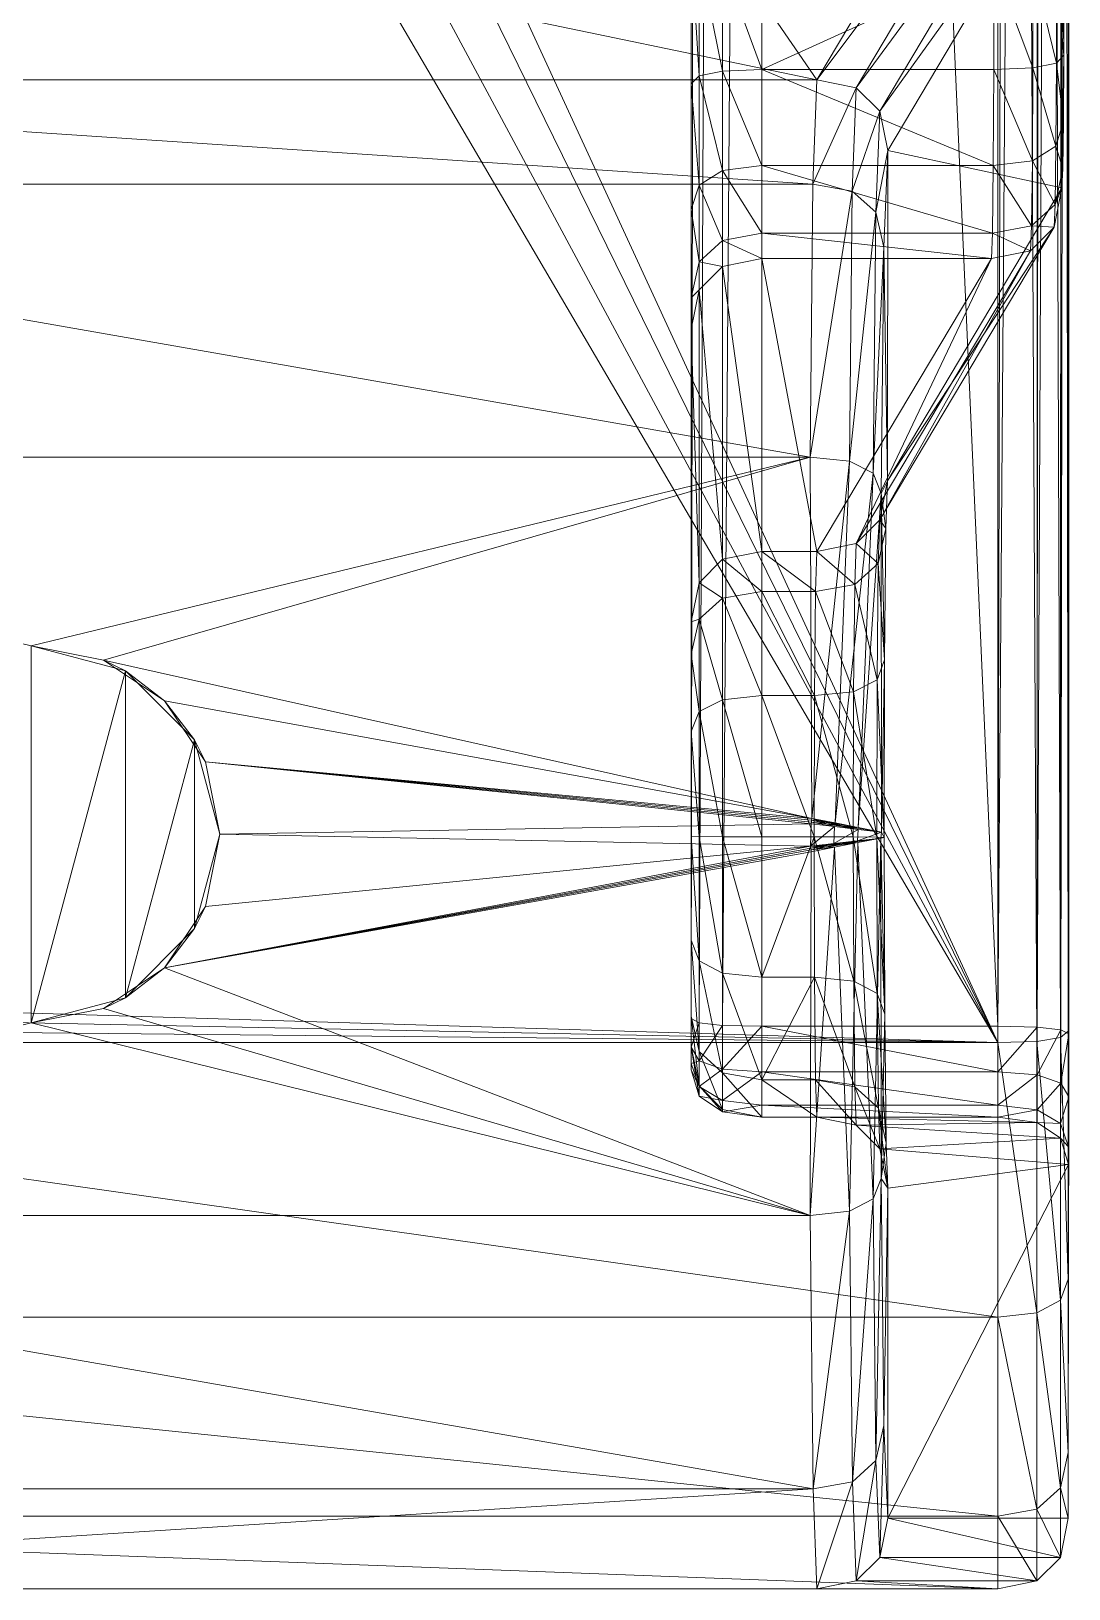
# Model space of a CAD drawing. Header units: metres. Extents: x -565 to 1231, y 366 to 1032.
# Drawn here: x -542.95 to -520.94, y 366.33 to 399.36 of the extents above; entities that cross this region are included whole.
import ezdxf

# ---------------------------------------------------------------- set-up
doc = ezdxf.new("R2010")
doc.units = ezdxf.units.M
doc.layers.add('KOV', color=7, linetype='Continuous', lineweight=13, true_color=0xe3e3e3)

# ---------------------------------------------------------------- blocks, each defined once
blk = doc.blocks.new('KOMPLEXNÍ OBJEKT_0')
at = {"layer": 'KOV'}
for points in [[(12.582, 1555.06, 378.663), (13.428, 1596.528, 378.692), (13.851, 1596.762, 378.707)], [(12.582, 1555.06, 378.663), (13.851, 1596.762, 378.707), (47.56, 1575.56, 379.884)], [(47.961, 1577.06, 379.898), (47.56, 1575.56, 379.884), (13.851, 1596.762, 378.707)], [(12.582, 1555.06, 378.663), (13.005, 1596.294, 378.677), (13.428, 1596.528, 378.692)], [(1, 1592.226, -2.001), (1, 1596.06, 366.67), (1, 1555.06, 366.67)], [(2.539, 1596.06, 372.549), (2.539, 1555.06, 372.549), (1, 1555.06, 366.67)], [(1, 1555.06, 366.67), (1, 1596.06, 366.67), (2.539, 1596.06, 372.549)], [(2.539, 1555.06, 372.549), (2.539, 1596.06, 372.549), (6.76, 1596.06, 376.92)], [(6.76, 1596.06, 376.92), (6.76, 1555.06, 376.92), (2.539, 1555.06, 372.549)], [(12.582, 1596.06, 378.663), (12.582, 1555.06, 378.663), (6.76, 1555.06, 376.92)], [(6.76, 1555.06, 376.92), (6.76, 1596.06, 376.92), (12.582, 1596.06, 378.663)], [(12.582, 1555.06, 378.663), (12.582, 1596.06, 378.663), (13.005, 1596.294, 378.677)], [(1, 1592.226, -2.001), (1, 1558.893, -2.001), (3.121, 1558.976, -9.96)], [(3.121, 1558.976, -9.96), (3.121, 1592.143, -9.96), (1, 1592.226, -2.001)], [(1, 1555.06, 366.67), (1, 1558.893, -2.001), (1, 1592.226, -2.001)], [(8.92, 1592.083, -15.81), (3.121, 1592.143, -9.96), (3.121, 1558.976, -9.96)], [(30.787, 1592.141, -10.121), (25, 1592.082, -15.857), (25, 1559.038, -15.857)], [(25, 1559.038, -15.857), (30.787, 1558.979, -10.121), (30.787, 1592.141, -10.121)], [(32.998, 1592.224, -2.28), (30.787, 1592.141, -10.121), (30.787, 1558.979, -10.121)], [(30.787, 1558.979, -10.121), (32.998, 1558.896, -2.28), (32.998, 1592.224, -2.28)], [(32.998, 1592.224, -2.28), (32.998, 1558.896, -2.28), (39.055, 1588.06, 344.828)], [(3.121, 1558.976, -9.96), (8.92, 1559.037, -15.81), (8.92, 1592.083, -15.81)], [(13, 1575.56, -17.493), (8.92, 1592.083, -15.81), (8.92, 1559.037, -15.81)], [(21, 1575.56, -17.493), (25, 1559.038, -15.857), (25, 1592.082, -15.857)], [(32.998, 1558.896, -2.28), (39.055, 1563.06, 344.828), (39.055, 1588.06, 344.828)], [(13.306, 1574.026, -17.568), (13, 1575.56, -17.493), (8.92, 1559.037, -15.81)], [(12.582, 1555.06, 378.663), (47.56, 1575.56, 379.884), (47.961, 1574.06, 379.898)], [(13.306, 1574.026, -17.568), (13.536, 1573.56, 11.999), (13, 1575.56, 11.999)], [(13, 1575.56, 11.999), (13, 1575.56, -17.493), (13.306, 1574.026, -17.568)], [(20.464, 1573.56, 11.999), (21, 1575.56, 11.999), (13, 1575.56, 11.999)], [(20.464, 1573.56, 11.999), (13, 1575.56, 11.999), (13.536, 1573.56, 11.999)], [(21, 1575.56, 11.999), (20.464, 1573.56, 11.999), (20.694, 1574.026, -17.568)], [(20.694, 1574.026, -17.568), (21, 1575.56, -17.493), (21, 1575.56, 11.999)], [(21, 1575.56, -17.493), (20.694, 1574.026, -17.568), (25, 1559.038, -15.857)], [(14.171, 1572.731, -17.749), (13.306, 1574.026, -17.568), (8.92, 1559.037, -15.81)], [(12.582, 1555.06, 378.663), (47.961, 1574.06, 379.898), (49.059, 1572.961, 379.936)], [(14.171, 1572.731, -17.749), (13.536, 1573.56, 11.999), (13.306, 1574.026, -17.568)], [(20.694, 1574.026, -17.568), (19.829, 1572.731, -17.749), (17.337, 1559.001, -17.976)], [(20.694, 1574.026, -17.568), (17.337, 1559.001, -17.976), (25, 1559.038, -15.857)], [(20.694, 1574.026, -17.568), (20.464, 1573.56, 11.999), (19.829, 1572.731, -17.749)], [(15, 1572.095, 11.999), (13.536, 1573.56, 11.999), (14.171, 1572.731, -17.749)], [(19, 1572.095, 11.999), (20.464, 1573.56, 11.999), (13.536, 1573.56, 11.999)], [(15, 1572.095, 11.999), (19, 1572.095, 11.999), (13.536, 1573.56, 11.999)], [(19, 1572.095, 11.999), (19.829, 1572.731, -17.749), (20.464, 1573.56, 11.999)], [(12.582, 1555.06, 378.663), (49.059, 1572.961, 379.936), (50.559, 1572.56, 379.989)], [(16.63, 1559.014, -17.976), (14.171, 1572.731, -17.749), (8.92, 1559.037, -15.81)], [(15.467, 1571.866, -17.927), (15, 1572.095, 11.999), (14.171, 1572.731, -17.749)], [(14.171, 1572.731, -17.749), (16.63, 1559.014, -17.976), (16.669, 1559.02, -17.981)], [(14.171, 1572.731, -17.749), (16.669, 1559.02, -17.981), (16.708, 1559.025, -17.987)], [(14.171, 1572.731, -17.749), (16.708, 1559.025, -17.987), (16.747, 1559.031, -17.993)], [(15.467, 1571.866, -17.927), (14.171, 1572.731, -17.749), (16.747, 1559.031, -17.993)], [(19.829, 1572.731, -17.749), (18.534, 1571.866, -17.927), (17.337, 1559.001, -17.976)], [(19.829, 1572.731, -17.749), (19, 1572.095, 11.999), (18.534, 1571.866, -17.927)], [(124.574, 1554.802, 382.573), (12.582, 1555.06, 378.663), (50.559, 1572.56, 379.989)], [(17, 1571.561, 11.999), (15, 1572.095, 11.999), (15.467, 1571.866, -17.927)], [(15, 1572.095, 11.999), (17, 1571.561, 11.999), (19, 1572.095, 11.999)], [(18.534, 1571.866, -17.927), (19, 1572.095, 11.999), (17, 1571.561, 11.999)], [(15.467, 1571.866, -17.927), (17, 1571.561, -18.001), (17, 1571.561, 11.999)], [(15.467, 1571.866, -17.927), (16.747, 1559.031, -17.993), (17, 1571.561, -18.001)], [(17, 1571.561, 11.999), (17, 1571.561, -18.001), (18.534, 1571.866, -17.927)], [(17.222, 1559.018, -17.993), (18.534, 1571.866, -17.927), (17, 1571.561, -18.001)], [(18.534, 1571.866, -17.927), (17.222, 1559.018, -17.993), (17.261, 1559.012, -17.987)], [(18.534, 1571.866, -17.927), (17.261, 1559.012, -17.987), (17.299, 1559.007, -17.982)], [(18.534, 1571.866, -17.927), (17.299, 1559.007, -17.982), (17.337, 1559.001, -17.976)], [(16.747, 1559.031, -17.993), (17.222, 1559.018, -17.993), (17, 1571.561, -18.001)], [(32.998, 1558.896, -2.28), (39.206, 1555.198, 353.403), (39.055, 1563.06, 344.828)], [(11.447, 1561.394, 366.612), (11.112, 1560.894, 366.656), (11.355, 1560.894, 367.595)], [(11.112, 1560.894, 366.656), (11.447, 1561.394, 366.612), (11.667, 1561.394, -1.913)], [(11.667, 1561.394, -1.913), (11.167, 1560.894, -1.979), (11.112, 1560.894, 366.656)], [(11.167, 1560.894, -1.979), (11.667, 1561.394, -1.913), (12.394, 1561.394, -4.642)], [(12.394, 1561.394, -4.642), (11.944, 1560.894, -4.9), (11.167, 1560.894, -1.979)], [(11.355, 1560.894, 367.595), (11.649, 1561.394, 367.429), (11.447, 1561.394, 366.612)], [(11.649, 1561.394, 367.429), (11.355, 1560.894, 367.595), (12.019, 1560.894, 368.282)], [(12.005, 1561.56, 366.541), (11.447, 1561.394, 366.612), (11.649, 1561.394, 367.429)], [(11.447, 1561.394, 366.612), (12.005, 1561.56, 366.541), (12.5, 1561.56, -1.804)], [(12.5, 1561.56, -1.804), (11.667, 1561.394, -1.913), (11.447, 1561.394, 366.612)], [(11.649, 1561.394, 367.429), (12.14, 1561.56, 367.154), (12.005, 1561.56, 366.541)], [(12.14, 1561.56, 367.154), (11.649, 1561.394, 367.429), (12.194, 1561.394, 367.994)], [(12.019, 1560.894, 368.282), (12.194, 1561.394, 367.994), (11.649, 1561.394, 367.429)], [(11.667, 1561.394, -1.913), (12.5, 1561.56, -1.804), (13.142, 1561.56, -4.213)], [(13.142, 1561.56, -4.213), (12.394, 1561.394, -4.642), (11.667, 1561.394, -1.913)], [(11.944, 1560.894, -4.9), (12.394, 1561.394, -4.642), (14.318, 1561.394, -6.584)], [(14.318, 1561.394, -6.584), (14.057, 1560.894, -7.03), (11.944, 1560.894, -4.9)], [(12.194, 1561.394, 367.994), (12.019, 1560.894, 368.282), (12.949, 1560.894, 368.558)], [(12.194, 1561.394, 367.994), (12.486, 1561.56, 367.514), (12.14, 1561.56, 367.154)], [(12.486, 1561.56, 367.514), (12.194, 1561.394, 367.994), (13.003, 1561.394, 368.224)], [(12.949, 1560.894, 368.558), (13.003, 1561.394, 368.224), (12.194, 1561.394, 367.994)], [(12.394, 1561.394, -4.642), (13.142, 1561.56, -4.213), (14.754, 1561.56, -5.839)], [(14.754, 1561.56, -5.839), (14.318, 1561.394, -6.584), (12.394, 1561.394, -4.642)], [(13.003, 1561.394, 368.224), (13.095, 1561.56, 367.669), (12.486, 1561.56, 367.514)], [(13.003, 1561.394, 368.224), (12.949, 1560.894, 368.558), (125.768, 1560.894, 372.442)], [(13.095, 1561.56, 367.669), (13.003, 1561.394, 368.224), (125.782, 1561.394, 371.943)], [(125.768, 1560.894, 372.442), (125.782, 1561.394, 371.943), (13.003, 1561.394, 368.224)], [(125.782, 1561.394, 371.943), (125.805, 1561.56, 371.109), (13.095, 1561.56, 367.669)], [(14.057, 1560.894, -7.03), (14.318, 1561.394, -6.584), (16.954, 1561.394, -7.311)], [(16.954, 1561.394, -7.311), (16.95, 1560.894, -7.828), (14.057, 1560.894, -7.03)], [(14.318, 1561.394, -6.584), (14.754, 1561.56, -5.839), (16.961, 1561.56, -6.448)], [(16.961, 1561.56, -6.448), (16.954, 1561.394, -7.311), (14.318, 1561.394, -6.584)], [(16.95, 1560.894, -7.828), (16.954, 1561.394, -7.311), (19.602, 1561.394, -6.63)], [(19.602, 1561.394, -6.63), (19.855, 1560.894, -7.081), (16.95, 1560.894, -7.828)], [(16.954, 1561.394, -7.311), (16.961, 1561.56, -6.448), (19.18, 1561.56, -5.878)], [(19.18, 1561.56, -5.878), (19.602, 1561.394, -6.63), (16.954, 1561.394, -7.311)], [(19.602, 1561.394, -6.63), (19.18, 1561.56, -5.878), (20.819, 1561.56, -4.28)], [(20.819, 1561.56, -4.28), (21.56, 1561.394, -4.722), (19.602, 1561.394, -6.63)], [(19.855, 1560.894, -7.081), (19.602, 1561.394, -6.63), (21.56, 1561.394, -4.722)], [(21.56, 1561.394, -4.722), (22.004, 1560.894, -4.987), (19.855, 1560.894, -7.081)], [(21.56, 1561.394, -4.722), (20.819, 1561.56, -4.28), (21.503, 1561.56, -1.883)], [(22.334, 1561.394, -2.006), (21.503, 1561.56, -1.883), (27.712, 1561.56, 353.861)], [(21.503, 1561.56, -1.883), (22.334, 1561.394, -2.006), (21.56, 1561.394, -4.722)], [(22.004, 1560.894, -4.987), (21.56, 1561.394, -4.722), (22.334, 1561.394, -2.006)], [(22.334, 1561.394, -2.006), (22.833, 1560.894, -2.081), (22.004, 1560.894, -4.987)], [(27.712, 1561.56, 353.861), (28.544, 1561.394, 353.752), (22.334, 1561.394, -2.006)], [(22.833, 1560.894, -2.081), (22.334, 1561.394, -2.006), (28.544, 1561.394, 353.752)], [(28.544, 1561.394, 353.752), (29.043, 1560.894, 353.686), (22.833, 1560.894, -2.081)], [(28.544, 1561.394, 353.752), (27.712, 1561.56, 353.861), (28.375, 1561.56, 356.531)], [(29.138, 1561.394, 356.145), (28.375, 1561.56, 356.531), (30.248, 1561.56, 358.78)], [(28.375, 1561.56, 356.531), (29.138, 1561.394, 356.145), (28.544, 1561.394, 353.752)], [(29.043, 1560.894, 353.686), (28.544, 1561.394, 353.752), (29.138, 1561.394, 356.145)], [(29.138, 1561.394, 356.145), (29.595, 1560.894, 355.913), (29.043, 1560.894, 353.686)], [(30.248, 1561.56, 358.78), (30.765, 1561.394, 358.1), (29.138, 1561.394, 356.145)], [(29.595, 1560.894, 355.913), (29.138, 1561.394, 356.145), (30.765, 1561.394, 358.1)], [(30.765, 1561.394, 358.1), (31.076, 1560.894, 357.691), (29.595, 1560.894, 355.913)], [(30.765, 1561.394, 358.1), (30.248, 1561.56, 358.78), (32.913, 1561.56, 359.987)], [(32.913, 1561.56, 359.987), (33.082, 1561.394, 359.149), (30.765, 1561.394, 358.1)], [(31.076, 1560.894, 357.691), (30.765, 1561.394, 358.1), (33.082, 1561.394, 359.149)], [(33.082, 1561.394, 359.149), (33.184, 1560.894, 358.646), (31.076, 1560.894, 357.691)], [(33.082, 1561.394, 359.149), (32.913, 1561.56, 359.987), (35.838, 1561.56, 359.91)], [(35.838, 1561.56, 359.91), (35.625, 1561.394, 359.082), (33.082, 1561.394, 359.149)], [(33.184, 1560.894, 358.646), (33.082, 1561.394, 359.149), (35.625, 1561.394, 359.082)], [(35.625, 1561.394, 359.082), (35.497, 1560.894, 358.585), (33.184, 1560.894, 358.646)], [(11.112, 1560.894, 366.656), (11, 1560.06, 366.67), (11.257, 1560.06, 367.65)], [(11, 1560.06, -2.001), (11.167, 1560.894, -1.979), (11.944, 1560.894, -4.9)], [(11.944, 1560.894, -4.9), (11.795, 1560.06, -4.986), (11, 1560.06, -2.001)], [(11, 1560.06, 366.67), (11.112, 1560.894, 366.656), (11.167, 1560.894, -1.979)], [(11.167, 1560.894, -1.979), (11, 1560.06, -2.001), (11, 1560.06, 366.67)], [(11.257, 1560.06, 367.65), (11.355, 1560.894, 367.595), (11.112, 1560.894, 366.656)], [(11.355, 1560.894, 367.595), (11.257, 1560.06, 367.65), (11.96, 1560.06, 368.378)], [(11.96, 1560.06, 368.378), (12.019, 1560.894, 368.282), (11.355, 1560.894, 367.595)], [(11.795, 1560.06, -4.986), (11.944, 1560.894, -4.9), (14.057, 1560.894, -7.03)], [(14.057, 1560.894, -7.03), (13.97, 1560.06, -7.179), (11.795, 1560.06, -4.986)], [(12.019, 1560.894, 368.282), (11.96, 1560.06, 368.378), (12.93, 1560.06, 368.669)], [(12.93, 1560.06, 368.669), (12.949, 1560.894, 368.558), (12.019, 1560.894, 368.282)], [(12.949, 1560.894, 368.558), (12.93, 1560.06, 368.669), (125.763, 1560.06, 372.609)], [(125.763, 1560.06, 372.609), (125.768, 1560.894, 372.442), (12.949, 1560.894, 368.558)], [(13.97, 1560.06, -7.179), (14.057, 1560.894, -7.03), (16.95, 1560.894, -7.828)], [(16.95, 1560.894, -7.828), (16.948, 1560.06, -8), (13.97, 1560.06, -7.179)], [(16.948, 1560.06, -8), (16.95, 1560.894, -7.828), (19.855, 1560.894, -7.081)], [(19.855, 1560.894, -7.081), (19.94, 1560.06, -7.231), (16.948, 1560.06, -8)], [(19.94, 1560.06, -7.231), (19.855, 1560.894, -7.081), (22.004, 1560.894, -4.987)], [(22.004, 1560.894, -4.987), (22.152, 1560.06, -5.076), (19.94, 1560.06, -7.231)], [(22.152, 1560.06, -5.076), (22.004, 1560.894, -4.987), (22.833, 1560.894, -2.081)], [(22.833, 1560.894, -2.081), (22.999, 1560.06, -2.105), (22.152, 1560.06, -5.076)], [(22.999, 1560.06, -2.105), (22.833, 1560.894, -2.081), (29.043, 1560.894, 353.686)], [(29.043, 1560.894, 353.686), (29.209, 1560.06, 353.665), (22.999, 1560.06, -2.105)], [(29.209, 1560.06, 353.665), (29.043, 1560.894, 353.686), (29.595, 1560.894, 355.913)], [(29.595, 1560.894, 355.913), (29.748, 1560.06, 355.836), (29.209, 1560.06, 353.665)], [(29.748, 1560.06, 355.836), (29.595, 1560.894, 355.913), (31.076, 1560.894, 357.691)], [(31.076, 1560.894, 357.691), (31.18, 1560.06, 357.555), (29.748, 1560.06, 355.836)], [(31.18, 1560.06, 357.555), (31.076, 1560.894, 357.691), (33.184, 1560.894, 358.646)], [(33.184, 1560.894, 358.646), (33.218, 1560.06, 358.478), (31.18, 1560.06, 357.555)], [(33.218, 1560.06, 358.478), (33.184, 1560.894, 358.646), (35.497, 1560.894, 358.585)], [(35.497, 1560.894, 358.585), (35.455, 1560.06, 358.42), (33.218, 1560.06, 358.478)], [(11.795, 1560.06, -4.986), (11.795, 1558.924, -4.986), (11, 1558.893, -2.001)], [(11, 1558.893, -2.001), (11, 1560.06, -2.001), (11.795, 1560.06, -4.986)], [(11, 1555.06, 366.67), (11.257, 1555.06, 367.65), (11.257, 1560.06, 367.65)], [(11.257, 1560.06, 367.65), (11, 1560.06, 366.67), (11, 1555.06, 366.67)], [(11, 1558.893, -2.001), (11, 1555.06, 366.67), (11, 1560.06, 366.67)], [(11, 1560.06, 366.67), (11, 1560.06, -2.001), (11, 1558.893, -2.001)], [(11.257, 1555.06, 367.65), (11.96, 1555.06, 368.378), (11.96, 1560.06, 368.378)], [(11.96, 1560.06, 368.378), (11.257, 1560.06, 367.65), (11.257, 1555.06, 367.65)], [(13.97, 1558.947, -7.179), (11.795, 1558.924, -4.986), (11.795, 1560.06, -4.986)], [(11.795, 1560.06, -4.986), (13.97, 1560.06, -7.179), (13.97, 1558.947, -7.179)], [(12.93, 1560.06, 368.669), (11.96, 1560.06, 368.378), (11.96, 1555.06, 368.378)], [(11.96, 1555.06, 368.378), (12.93, 1555.06, 368.669), (12.93, 1560.06, 368.669)], [(12.93, 1555.06, 368.669), (125.763, 1555.06, 372.609), (125.763, 1560.06, 372.609)], [(12.93, 1560.06, 368.669), (12.93, 1555.06, 368.669), (125.763, 1560.06, 372.609)], [(13.97, 1560.06, -7.179), (16.948, 1560.06, -8), (16.948, 1558.956, -8)], [(16.948, 1558.956, -8), (13.97, 1558.947, -7.179), (13.97, 1560.06, -7.179)], [(16.948, 1558.956, -8), (16.948, 1560.06, -8), (19.94, 1560.06, -7.231)], [(19.94, 1560.06, -7.231), (19.94, 1558.948, -7.231), (16.948, 1558.956, -8)], [(22.152, 1560.06, -5.076), (22.152, 1558.926, -5.076), (19.94, 1558.948, -7.231)], [(19.94, 1558.948, -7.231), (19.94, 1560.06, -7.231), (22.152, 1560.06, -5.076)], [(22.152, 1558.926, -5.076), (22.152, 1560.06, -5.076), (22.999, 1560.06, -2.105)], [(22.999, 1560.06, -2.105), (22.999, 1558.894, -2.105), (22.152, 1558.926, -5.076)], [(29.209, 1560.06, 353.665), (29.209, 1555.195, 353.665), (22.999, 1558.894, -2.105)], [(22.999, 1558.894, -2.105), (22.999, 1560.06, -2.105), (29.209, 1560.06, 353.665)], [(29.748, 1560.06, 355.836), (29.748, 1555.172, 355.836), (29.209, 1555.195, 353.665)], [(29.209, 1555.195, 353.665), (29.209, 1560.06, 353.665), (29.748, 1560.06, 355.836)], [(29.748, 1555.172, 355.836), (29.748, 1560.06, 355.836), (31.18, 1560.06, 357.555)], [(31.18, 1560.06, 357.555), (31.18, 1555.155, 357.555), (29.748, 1555.172, 355.836)], [(33.218, 1560.06, 358.478), (33.218, 1555.145, 358.478), (31.18, 1555.155, 357.555)], [(31.18, 1555.155, 357.555), (31.18, 1560.06, 357.555), (33.218, 1560.06, 358.478)], [(35.455, 1555.145, 358.42), (33.218, 1555.145, 358.478), (33.218, 1560.06, 358.478)], [(33.218, 1560.06, 358.478), (35.455, 1560.06, 358.42), (35.455, 1555.145, 358.42)], [(3.27, 1558.143, -9.874), (3.121, 1558.976, -9.96), (1, 1558.893, -2.001)], [(1, 1558.893, -2.001), (1.167, 1558.06, -1.979), (3.27, 1558.143, -9.874)], [(1.167, 1558.06, -1.979), (1, 1558.893, -2.001), (1, 1555.06, 366.67)], [(9.007, 1558.202, -15.661), (8.92, 1559.037, -15.81), (3.121, 1558.976, -9.96)], [(3.121, 1558.976, -9.96), (3.27, 1558.143, -9.874), (9.007, 1558.202, -15.661)], [(8.92, 1559.037, -15.81), (9.007, 1558.202, -15.661), (16.727, 1558.522, -17.926)], [(16.727, 1558.522, -17.926), (16.63, 1559.014, -17.976), (8.92, 1559.037, -15.81)], [(11.795, 1558.924, -4.986), (11.645, 1558.091, -5.071), (10.833, 1558.06, -2.022)], [(10.833, 1558.06, -2.022), (11, 1558.893, -2.001), (11.795, 1558.924, -4.986)], [(11, 1558.893, -2.001), (10.833, 1558.06, -2.022), (10.889, 1554.226, 366.684)], [(10.889, 1554.226, 366.684), (11, 1555.06, 366.67), (11, 1558.893, -2.001)], [(13.97, 1558.947, -7.179), (13.883, 1558.114, -7.328), (11.645, 1558.091, -5.071)], [(11.645, 1558.091, -5.071), (11.795, 1558.924, -4.986), (13.97, 1558.947, -7.179)], [(16.948, 1558.956, -8), (16.947, 1558.124, -8.173), (13.883, 1558.114, -7.328)], [(13.883, 1558.114, -7.328), (13.97, 1558.947, -7.179), (16.948, 1558.956, -8)], [(16.669, 1559.02, -17.981), (16.63, 1559.014, -17.976), (16.727, 1558.522, -17.926)], [(16.708, 1559.025, -17.987), (16.669, 1559.02, -17.981), (16.733, 1558.692, -17.948)], [(16.727, 1558.522, -17.926), (16.733, 1558.692, -17.948), (16.669, 1559.02, -17.981)], [(16.747, 1559.031, -17.993), (16.708, 1559.025, -17.987), (16.74, 1558.861, -17.97)], [(16.733, 1558.692, -17.948), (16.74, 1558.861, -17.97), (16.708, 1559.025, -17.987)], [(16.74, 1558.861, -17.97), (16.733, 1558.692, -17.948), (16.797, 1558.363, -17.915)], [(16.747, 1559.031, -17.993), (16.74, 1558.861, -17.97), (16.772, 1558.697, -17.954)], [(16.797, 1558.363, -17.915), (16.772, 1558.697, -17.954), (16.74, 1558.861, -17.97)], [(16.747, 1559.031, -17.993), (16.772, 1558.697, -17.954), (16.804, 1558.533, -17.937)], [(16.747, 1559.031, -17.993), (16.804, 1558.533, -17.937), (17.164, 1558.52, -17.938)], [(17.164, 1558.52, -17.938), (17.222, 1559.018, -17.993), (16.747, 1559.031, -17.993)], [(16.947, 1558.124, -8.173), (16.948, 1558.956, -8), (19.94, 1558.948, -7.231)], [(19.94, 1558.948, -7.231), (20.024, 1558.116, -7.382), (16.947, 1558.124, -8.173)], [(17.261, 1559.012, -17.987), (17.222, 1559.018, -17.993), (17.164, 1558.52, -17.938)], [(17.164, 1558.52, -17.938), (17.222, 1558.681, -17.95), (17.261, 1559.012, -17.987)], [(17.183, 1558.349, -17.913), (17.26, 1558.675, -17.945), (17.28, 1558.841, -17.963)], [(17.28, 1558.841, -17.963), (17.222, 1558.681, -17.95), (17.183, 1558.349, -17.913)], [(17.299, 1559.007, -17.982), (17.261, 1559.012, -17.987), (17.222, 1558.681, -17.95)], [(17.222, 1558.681, -17.95), (17.28, 1558.841, -17.963), (17.299, 1559.007, -17.982)], [(17.337, 1559.001, -17.976), (17.26, 1558.675, -17.945), (17.241, 1558.509, -17.926)], [(17.337, 1559.001, -17.976), (17.241, 1558.509, -17.926), (24.914, 1558.204, -15.708)], [(17.337, 1559.001, -17.976), (17.28, 1558.841, -17.963), (17.26, 1558.675, -17.945)], [(17.337, 1559.001, -17.976), (17.299, 1559.007, -17.982), (17.28, 1558.841, -17.963)], [(24.914, 1558.204, -15.708), (25, 1559.038, -15.857), (17.337, 1559.001, -17.976)], [(20.024, 1558.116, -7.382), (19.94, 1558.948, -7.231), (22.152, 1558.926, -5.076)], [(22.152, 1558.926, -5.076), (22.3, 1558.093, -5.164), (20.024, 1558.116, -7.382)], [(22.3, 1558.093, -5.164), (22.152, 1558.926, -5.076), (22.999, 1558.894, -2.105)], [(22.999, 1558.894, -2.105), (23.166, 1558.061, -2.13), (22.3, 1558.093, -5.164)], [(23.166, 1558.061, -2.13), (22.999, 1558.894, -2.105), (29.209, 1555.195, 353.665)], [(25, 1559.038, -15.857), (24.914, 1558.204, -15.708), (30.638, 1558.144, -10.034)], [(30.638, 1558.144, -10.034), (30.787, 1558.979, -10.121), (25, 1559.038, -15.857)], [(30.787, 1558.979, -10.121), (30.638, 1558.144, -10.034), (32.832, 1558.062, -2.255)], [(32.832, 1558.062, -2.255), (32.998, 1558.896, -2.28), (30.787, 1558.979, -10.121)], [(32.998, 1558.896, -2.28), (32.832, 1558.062, -2.255), (39.039, 1554.365, 353.388)], [(39.039, 1554.365, 353.388), (39.206, 1555.198, 353.403), (32.998, 1558.896, -2.28)], [(16.823, 1558.03, -17.877), (16.727, 1558.522, -17.926), (9.007, 1558.202, -15.661)], [(16.733, 1558.692, -17.948), (16.727, 1558.522, -17.926), (16.823, 1558.03, -17.877)], [(16.823, 1558.03, -17.877), (16.797, 1558.363, -17.915), (16.733, 1558.692, -17.948)], [(16.861, 1558.035, -17.882), (16.804, 1558.533, -17.937), (16.772, 1558.697, -17.954)], [(16.772, 1558.697, -17.954), (16.797, 1558.363, -17.915), (16.861, 1558.035, -17.882)], [(16.804, 1558.533, -17.937), (16.861, 1558.035, -17.882), (17.105, 1558.022, -17.882)], [(17.105, 1558.022, -17.882), (17.164, 1558.52, -17.938), (16.804, 1558.533, -17.937)], [(17.105, 1558.022, -17.882), (17.183, 1558.349, -17.913), (17.222, 1558.681, -17.95)], [(17.222, 1558.681, -17.95), (17.164, 1558.52, -17.938), (17.105, 1558.022, -17.882)], [(17.144, 1558.017, -17.877), (17.241, 1558.509, -17.926), (17.26, 1558.675, -17.945)], [(17.26, 1558.675, -17.945), (17.183, 1558.349, -17.913), (17.144, 1558.017, -17.877)], [(17.241, 1558.509, -17.926), (17.144, 1558.017, -17.877), (24.656, 1557.701, -15.259)], [(24.656, 1557.701, -15.259), (24.914, 1558.204, -15.708), (17.241, 1558.509, -17.926)], [(3.719, 1557.642, -9.617), (3.27, 1558.143, -9.874), (1.167, 1558.06, -1.979)], [(9.268, 1557.7, -15.215), (9.007, 1558.202, -15.661), (3.27, 1558.143, -9.874)], [(3.27, 1558.143, -9.874), (3.719, 1557.642, -9.617), (9.268, 1557.7, -15.215)], [(9.007, 1558.202, -15.661), (9.268, 1557.7, -15.215), (16.823, 1558.03, -17.877)], [(11.645, 1558.091, -5.071), (11.196, 1557.592, -5.329), (10.333, 1557.56, -2.088)], [(10.333, 1557.56, -2.088), (10.833, 1558.06, -2.022), (11.645, 1558.091, -5.071)], [(13.883, 1558.114, -7.328), (13.622, 1557.616, -7.775), (11.196, 1557.592, -5.329)], [(11.196, 1557.592, -5.329), (11.645, 1558.091, -5.071), (13.883, 1558.114, -7.328)], [(16.947, 1558.124, -8.173), (16.942, 1557.627, -8.69), (13.622, 1557.616, -7.775)], [(13.622, 1557.616, -7.775), (13.883, 1558.114, -7.328), (16.947, 1558.124, -8.173)], [(16.918, 1557.537, -17.827), (16.861, 1558.035, -17.882), (16.797, 1558.363, -17.915)], [(16.797, 1558.363, -17.915), (16.823, 1558.03, -17.877), (16.918, 1557.537, -17.827)], [(16.942, 1557.627, -8.69), (16.947, 1558.124, -8.173), (20.024, 1558.116, -7.382)], [(20.024, 1558.116, -7.382), (20.278, 1557.619, -7.833), (16.942, 1557.627, -8.69)], [(17.047, 1557.525, -17.827), (17.144, 1558.017, -17.877), (17.183, 1558.349, -17.913)], [(17.183, 1558.349, -17.913), (17.105, 1558.022, -17.882), (17.047, 1557.525, -17.827)], [(20.278, 1557.619, -7.833), (20.024, 1558.116, -7.382), (22.3, 1558.093, -5.164)], [(22.3, 1558.093, -5.164), (22.745, 1557.595, -5.429), (20.278, 1557.619, -7.833)], [(22.745, 1557.595, -5.429), (22.3, 1558.093, -5.164), (23.166, 1558.061, -2.13)], [(24.914, 1558.204, -15.708), (24.656, 1557.701, -15.259), (30.193, 1557.642, -9.771)], [(30.193, 1557.642, -9.771), (30.638, 1558.144, -10.034), (24.914, 1558.204, -15.708)], [(30.638, 1558.144, -10.034), (30.193, 1557.642, -9.771), (32.333, 1557.562, -2.182)], [(32.333, 1557.562, -2.182), (32.832, 1558.062, -2.255), (30.638, 1558.144, -10.034)], [(32.832, 1558.062, -2.255), (32.333, 1557.562, -2.182), (38.538, 1553.864, 353.345)], [(38.538, 1553.864, 353.345), (39.039, 1554.365, 353.388), (32.832, 1558.062, -2.255)], [(1, 1555.06, 366.67), (1.167, 1554.227, 366.648), (1.167, 1558.06, -1.979)], [(1.167, 1558.06, -1.979), (1.667, 1557.56, -1.913), (3.719, 1557.642, -9.617)], [(1.667, 1557.56, -1.913), (1.167, 1558.06, -1.979), (1.167, 1554.227, 366.648)], [(16.918, 1557.537, -17.827), (16.823, 1558.03, -17.877), (9.268, 1557.7, -15.215)], [(10.833, 1558.06, -2.022), (10.333, 1557.56, -2.088), (10.554, 1553.726, 366.727)], [(10.554, 1553.726, 366.727), (10.889, 1554.226, 366.684), (10.833, 1558.06, -2.022)], [(16.861, 1558.035, -17.882), (16.918, 1557.537, -17.827), (17.047, 1557.525, -17.827)], [(17.047, 1557.525, -17.827), (17.105, 1558.022, -17.882), (16.861, 1558.035, -17.882)], [(17.144, 1558.017, -17.877), (17.047, 1557.525, -17.827), (24.226, 1557.529, -14.513)], [(24.226, 1557.529, -14.513), (24.656, 1557.701, -15.259), (17.144, 1558.017, -17.877)], [(23.166, 1558.061, -2.13), (23.665, 1557.562, -2.204), (22.745, 1557.595, -5.429)], [(23.665, 1557.562, -2.204), (23.166, 1558.061, -2.13), (29.375, 1554.362, 353.643)], [(29.209, 1555.195, 353.665), (29.375, 1554.362, 353.643), (23.166, 1558.061, -2.13)], [(1.167, 1554.227, 366.648), (1.667, 1553.728, 366.584), (1.667, 1557.56, -1.913)], [(4.467, 1557.473, -9.188), (3.719, 1557.642, -9.617), (1.667, 1557.56, -1.913)], [(1.667, 1557.56, -1.913), (2.5, 1557.394, -1.804), (4.467, 1557.473, -9.188)], [(2.5, 1557.394, -1.804), (1.667, 1557.56, -1.913), (1.667, 1553.728, 366.584)], [(4.467, 1557.473, -9.188), (2.5, 1557.394, -1.804), (9.5, 1557.392, -2.197)], [(9.703, 1557.53, -14.47), (9.268, 1557.7, -15.215), (3.719, 1557.642, -9.617)], [(3.719, 1557.642, -9.617), (4.467, 1557.473, -9.188), (9.703, 1557.53, -14.47)], [(9.703, 1557.53, -14.47), (4.467, 1557.473, -9.188), (9.5, 1557.392, -2.197)], [(9.268, 1557.7, -15.215), (9.703, 1557.53, -14.47), (16.918, 1557.537, -17.827)], [(11.196, 1557.592, -5.329), (10.448, 1557.427, -5.758), (9.5, 1557.392, -2.197)], [(9.5, 1557.392, -2.197), (10.333, 1557.56, -2.088), (11.196, 1557.592, -5.329)], [(10.333, 1557.56, -2.088), (9.5, 1557.392, -2.197), (9.996, 1553.558, 366.799)], [(9.703, 1557.53, -14.47), (9.5, 1557.392, -2.197), (10.448, 1557.427, -5.758)], [(16.918, 1557.537, -17.827), (9.703, 1557.53, -14.47), (13.186, 1557.454, -8.519)], [(9.703, 1557.53, -14.47), (10.448, 1557.427, -5.758), (13.186, 1557.454, -8.519)], [(9.996, 1553.558, 366.799), (10.554, 1553.726, 366.727), (10.333, 1557.56, -2.088)], [(13.622, 1557.616, -7.775), (13.186, 1557.454, -8.519), (10.448, 1557.427, -5.758)], [(10.448, 1557.427, -5.758), (11.196, 1557.592, -5.329), (13.622, 1557.616, -7.775)], [(16.942, 1557.627, -8.69), (16.935, 1557.465, -9.553), (13.186, 1557.454, -8.519)], [(13.186, 1557.454, -8.519), (13.622, 1557.616, -7.775), (16.942, 1557.627, -8.69)], [(16.918, 1557.537, -17.827), (13.186, 1557.454, -8.519), (16.935, 1557.465, -9.553)], [(17.047, 1557.525, -17.827), (16.918, 1557.537, -17.827), (16.935, 1557.465, -9.553)], [(16.935, 1557.465, -9.553), (16.942, 1557.627, -8.69), (20.278, 1557.619, -7.833)], [(20.278, 1557.619, -7.833), (20.701, 1557.458, -8.585), (16.935, 1557.465, -9.553)], [(17.047, 1557.525, -17.827), (16.935, 1557.465, -9.553), (20.701, 1557.458, -8.585)], [(24.226, 1557.529, -14.513), (17.047, 1557.525, -17.827), (20.701, 1557.458, -8.585)], [(20.701, 1557.458, -8.585), (20.278, 1557.619, -7.833), (22.745, 1557.595, -5.429)], [(22.745, 1557.595, -5.429), (23.485, 1557.432, -5.871), (20.701, 1557.458, -8.585)], [(24.226, 1557.529, -14.513), (20.701, 1557.458, -8.585), (23.485, 1557.432, -5.871)], [(23.485, 1557.432, -5.871), (22.745, 1557.595, -5.429), (23.665, 1557.562, -2.204)], [(23.665, 1557.562, -2.204), (24.496, 1557.397, -2.328), (23.485, 1557.432, -5.871)], [(24.226, 1557.529, -14.513), (23.485, 1557.432, -5.871), (24.496, 1557.397, -2.328)], [(24.496, 1557.397, -2.328), (23.665, 1557.562, -2.204), (29.874, 1553.863, 353.577)], [(29.375, 1554.362, 353.643), (29.874, 1553.863, 353.577), (23.665, 1557.562, -2.204)], [(24.656, 1557.701, -15.259), (24.226, 1557.529, -14.513), (29.45, 1557.472, -9.334)], [(29.45, 1557.472, -9.334), (24.226, 1557.529, -14.513), (24.496, 1557.397, -2.328)], [(31.502, 1557.393, -2.06), (29.45, 1557.472, -9.334), (24.496, 1557.397, -2.328)], [(29.45, 1557.472, -9.334), (30.193, 1557.642, -9.771), (24.656, 1557.701, -15.259)], [(30.193, 1557.642, -9.771), (29.45, 1557.472, -9.334), (31.502, 1557.393, -2.06)], [(31.502, 1557.393, -2.06), (32.333, 1557.562, -2.182), (30.193, 1557.642, -9.771)], [(32.333, 1557.562, -2.182), (31.502, 1557.393, -2.06), (37.703, 1553.697, 353.272)], [(37.703, 1553.697, 353.272), (38.538, 1553.864, 353.345), (32.333, 1557.562, -2.182)], [(1.667, 1553.728, 366.584), (2.5, 1553.563, 366.477), (2.5, 1557.394, -1.804)], [(2.5, 1557.394, -1.804), (2.5, 1553.563, 366.477), (9.996, 1553.558, 366.799)], [(2.5, 1557.394, -1.804), (9.996, 1553.558, 366.799), (9.5, 1557.392, -2.197)], [(31.502, 1557.393, -2.06), (24.496, 1557.397, -2.328), (30.706, 1553.698, 353.468)], [(29.874, 1553.863, 353.577), (30.706, 1553.698, 353.468), (24.496, 1557.397, -2.328)], [(37.703, 1553.697, 353.272), (31.502, 1557.393, -2.06), (30.706, 1553.698, 353.468)], [(29.375, 1554.362, 353.643), (29.209, 1555.195, 353.665), (29.748, 1555.172, 355.836)], [(29.748, 1555.172, 355.836), (29.9, 1554.34, 355.759), (29.375, 1554.362, 353.643)], [(29.9, 1554.34, 355.759), (29.748, 1555.172, 355.836), (31.18, 1555.155, 357.555)], [(31.18, 1555.155, 357.555), (31.283, 1554.322, 357.419), (29.9, 1554.34, 355.759)], [(31.283, 1554.322, 357.419), (31.18, 1555.155, 357.555), (33.218, 1555.145, 358.478)], [(33.218, 1555.145, 358.478), (33.251, 1554.313, 358.311), (31.283, 1554.322, 357.419)], [(33.251, 1554.313, 358.311), (33.218, 1555.145, 358.478), (35.455, 1555.145, 358.42)], [(35.455, 1555.145, 358.42), (35.412, 1554.313, 358.254), (33.251, 1554.313, 358.311)], [(1.167, 1554.227, 366.648), (1, 1555.06, 366.67), (2.539, 1555.06, 372.549)], [(2.539, 1555.06, 372.549), (2.689, 1554.227, 372.464), (1.167, 1554.227, 366.648)], [(2.689, 1554.227, 372.464), (2.539, 1555.06, 372.549), (6.76, 1555.06, 376.92)], [(6.76, 1555.06, 376.92), (6.85, 1554.228, 376.773), (2.689, 1554.227, 372.464)], [(6.85, 1554.228, 376.773), (6.76, 1555.06, 376.92), (12.582, 1555.06, 378.663)], [(12.582, 1555.06, 378.663), (12.609, 1554.228, 378.497), (6.85, 1554.228, 376.773)], [(11, 1555.06, 366.67), (10.889, 1554.226, 366.684), (11.159, 1554.226, 367.705)], [(11.159, 1554.226, 367.705), (11.257, 1555.06, 367.65), (11, 1555.06, 366.67)], [(11.257, 1555.06, 367.65), (11.159, 1554.226, 367.705), (11.901, 1554.226, 368.474)], [(11.901, 1554.226, 368.474), (11.96, 1555.06, 368.378), (11.257, 1555.06, 367.65)], [(11.96, 1555.06, 368.378), (11.901, 1554.226, 368.474), (12.912, 1554.226, 368.78)], [(12.912, 1554.226, 368.78), (12.93, 1555.06, 368.669), (11.96, 1555.06, 368.378)], [(12.609, 1554.228, 378.497), (12.582, 1555.06, 378.663), (124.574, 1554.802, 382.573)], [(124.574, 1554.802, 382.573), (125.045, 1554.113, 382.423), (12.609, 1554.228, 378.497)], [(12.93, 1555.06, 368.669), (12.912, 1554.226, 368.78), (125.758, 1554.226, 372.776)], [(125.758, 1554.226, 372.776), (125.763, 1555.06, 372.609), (12.93, 1555.06, 368.669)], [(1.667, 1553.728, 366.584), (1.167, 1554.227, 366.648), (2.689, 1554.227, 372.464)], [(2.689, 1554.227, 372.464), (3.14, 1553.729, 372.211), (1.667, 1553.728, 366.584)], [(3.14, 1553.729, 372.211), (2.689, 1554.227, 372.464), (6.85, 1554.228, 376.773)], [(6.85, 1554.228, 376.773), (7.119, 1553.731, 376.331), (3.14, 1553.729, 372.211)], [(7.119, 1553.731, 376.331), (6.85, 1554.228, 376.773), (12.609, 1554.228, 378.497)], [(12.609, 1554.228, 378.497), (12.69, 1553.731, 377.999), (7.119, 1553.731, 376.331)], [(10.889, 1554.226, 366.684), (10.554, 1553.726, 366.727), (10.865, 1553.725, 367.87)], [(11.159, 1554.226, 367.705), (10.865, 1553.725, 367.87), (11.726, 1553.724, 368.763)], [(10.865, 1553.725, 367.87), (11.159, 1554.226, 367.705), (10.889, 1554.226, 366.684)], [(11.726, 1553.724, 368.763), (11.901, 1554.226, 368.474), (11.159, 1554.226, 367.705)], [(11.901, 1554.226, 368.474), (11.726, 1553.724, 368.763), (12.857, 1553.724, 369.113)], [(12.857, 1553.724, 369.113), (12.912, 1554.226, 368.78), (11.901, 1554.226, 368.474)], [(12.69, 1553.731, 377.999), (12.609, 1554.228, 378.497), (125.045, 1554.113, 382.423)], [(125.045, 1554.113, 382.423), (125.339, 1553.702, 381.933), (12.69, 1553.731, 377.999)], [(12.912, 1554.226, 368.78), (12.857, 1553.724, 369.113), (125.745, 1553.722, 373.275)], [(125.745, 1553.722, 373.275), (125.758, 1554.226, 372.776), (12.912, 1554.226, 368.78)], [(29.874, 1553.863, 353.577), (29.375, 1554.362, 353.643), (29.9, 1554.34, 355.759)], [(29.9, 1554.34, 355.759), (30.358, 1553.842, 355.527), (29.874, 1553.863, 353.577)], [(30.358, 1553.842, 355.527), (29.9, 1554.34, 355.759), (31.283, 1554.322, 357.419)], [(31.283, 1554.322, 357.419), (31.594, 1553.825, 357.011), (30.358, 1553.842, 355.527)], [(31.594, 1553.825, 357.011), (31.283, 1554.322, 357.419), (33.251, 1554.313, 358.311)], [(33.251, 1554.313, 358.311), (33.353, 1553.816, 357.808), (31.594, 1553.825, 357.011)], [(33.353, 1553.816, 357.808), (33.251, 1554.313, 358.311), (35.412, 1554.313, 358.254)], [(35.412, 1554.313, 358.254), (35.284, 1553.816, 357.757), (33.353, 1553.816, 357.808)], [(30.706, 1553.698, 353.468), (29.874, 1553.863, 353.577), (30.358, 1553.842, 355.527)], [(31.121, 1553.678, 355.141), (30.358, 1553.842, 355.527), (31.594, 1553.825, 357.011)], [(30.358, 1553.842, 355.527), (31.121, 1553.678, 355.141), (30.706, 1553.698, 353.468)], [(31.594, 1553.825, 357.011), (32.112, 1553.663, 356.331), (31.121, 1553.678, 355.141)], [(32.112, 1553.663, 356.331), (31.594, 1553.825, 357.011), (33.353, 1553.816, 357.808)], [(33.353, 1553.816, 357.808), (33.522, 1553.655, 356.97), (32.112, 1553.663, 356.331)], [(33.522, 1553.655, 356.97), (33.353, 1553.816, 357.808), (35.284, 1553.816, 357.757)], [(35.284, 1553.816, 357.757), (35.071, 1553.654, 356.929), (33.522, 1553.655, 356.97)], [(2.5, 1553.563, 366.477), (1.667, 1553.728, 366.584), (3.14, 1553.729, 372.211)], [(3.14, 1553.729, 372.211), (3.891, 1553.566, 371.789), (2.5, 1553.563, 366.477)], [(2.5, 1553.563, 366.477), (3.891, 1553.566, 371.789), (10.374, 1553.556, 368.146)], [(2.5, 1553.563, 366.477), (10.374, 1553.556, 368.146), (9.996, 1553.558, 366.799)], [(3.891, 1553.566, 371.789), (3.14, 1553.729, 372.211), (7.119, 1553.731, 376.331)], [(7.119, 1553.731, 376.331), (7.566, 1553.569, 375.595), (3.891, 1553.566, 371.789)], [(3.891, 1553.566, 371.789), (7.566, 1553.569, 375.595), (12.766, 1553.554, 369.668)], [(3.891, 1553.566, 371.789), (12.766, 1553.554, 369.668), (11.434, 1553.554, 369.243)], [(3.891, 1553.566, 371.789), (11.434, 1553.554, 369.243), (10.374, 1553.556, 368.146)], [(7.566, 1553.569, 375.595), (7.119, 1553.731, 376.331), (12.69, 1553.731, 377.999)], [(12.69, 1553.731, 377.999), (12.827, 1553.569, 377.17), (7.566, 1553.569, 375.595)], [(7.566, 1553.569, 375.595), (12.827, 1553.569, 377.17), (12.766, 1553.554, 369.668)], [(10.554, 1553.726, 366.727), (9.996, 1553.558, 366.799), (10.374, 1553.556, 368.146)], [(10.374, 1553.556, 368.146), (10.865, 1553.725, 367.87), (10.554, 1553.726, 366.727)], [(10.865, 1553.725, 367.87), (10.374, 1553.556, 368.146), (11.434, 1553.554, 369.243)], [(11.434, 1553.554, 369.243), (11.726, 1553.724, 368.763), (10.865, 1553.725, 367.87)], [(11.726, 1553.724, 368.763), (11.434, 1553.554, 369.243), (12.766, 1553.554, 369.668)], [(12.766, 1553.554, 369.668), (12.857, 1553.724, 369.113), (11.726, 1553.724, 368.763)], [(12.827, 1553.569, 377.17), (12.69, 1553.731, 377.999), (125.339, 1553.702, 381.933)], [(12.857, 1553.724, 369.113), (12.766, 1553.554, 369.668), (125.722, 1553.551, 374.108)], [(12.827, 1553.569, 377.17), (125.722, 1553.551, 374.108), (12.766, 1553.554, 369.668)], [(125.339, 1553.702, 381.933), (125.456, 1553.569, 381.103), (12.827, 1553.569, 377.17)], [(12.827, 1553.569, 377.17), (125.456, 1553.569, 381.103), (125.722, 1553.551, 374.108)], [(125.722, 1553.551, 374.108), (125.745, 1553.722, 373.275), (12.857, 1553.724, 369.113)], [(30.706, 1553.698, 353.468), (31.121, 1553.678, 355.141), (32.112, 1553.663, 356.331)], [(30.706, 1553.698, 353.468), (32.112, 1553.663, 356.331), (33.522, 1553.655, 356.97)], [(37.703, 1553.697, 353.272), (30.706, 1553.698, 353.468), (33.522, 1553.655, 356.97)], [(37.703, 1553.697, 353.272), (33.522, 1553.655, 356.97), (35.071, 1553.654, 356.929)]]:
    blk.add_3dface(points, dxfattribs=at)

msp = doc.modelspace()

# ---------------------------------------------------------------- block references
at = {"rotation": 89.99999999999999}
msp.add_blockref('KOMPLEXNÍ OBJEKT_0', (1032.607, 365.333), dxfattribs=at)

doc.saveas('drawing.dxf')
